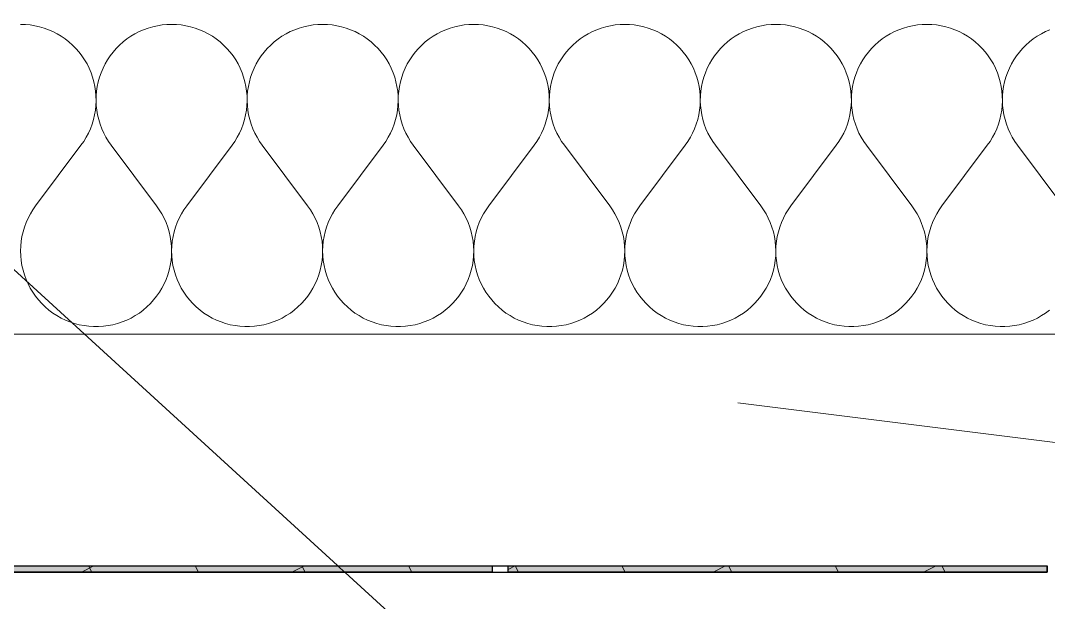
# Model space of a CAD drawing. Header units: metres. Extents: x -22.4 to 53.1, y 133.6 to 157.9.
# Drawn here: x 27.416 to 28.064, y 137.471 to 137.838 of the extents above; entities that cross this region are included whole.
import ezdxf

# ---------------------------------------------------------------- set-up
doc = ezdxf.new("R2010")
doc.units = ezdxf.units.M
doc.header["$MEASUREMENT"] = 0
doc.linetypes.add('Achse', pattern=[0.0023, 0.0015, -0.0008])
doc.linetypes.add('Wipeout_Contour', pattern=[1, 0, -1])
for name, color, linetype in [('00  Raster Ausbau', 7, 'Continuous'), ('10  Fassade', 7, 'Continuous'), ('10  Fassade_Deckschraffur', 7, 'Continuous'), ('10  Fassade_Schnittschraffur', 7, 'Continuous'), ('10  Treppen + Rampen', 7, 'Continuous'), ('10  Wand Massiv', 7, 'Continuous'), ('10  Wand Massiv_Schnittschraffur', 7, 'Continuous'), ('EPS-SUD-Text', 7, 'Continuous')]:
    doc.layers.add(name, color=color, linetype=linetype)
pattern_1 = [(26.86749, (-110.10794, 75.264664), (-0.027115717, 0.053523246), []), (116.86749, (-110.10794, 75.264664), (0.053523246, 0.027115717), [])]

# ---------------------------------------------------------------- blocks, each defined once
blk = doc.blocks.new('*X62', base_point=(-23.4289, 120.77961))
at = {"layer": '10  Wand Massiv_Schnittschraffur', "color": 98, "linetype": 'Continuous', "lineweight": 13, "ltscale": 1000, "true_color": 0x000100}
for p, q in [((27.41888, 137.83505), (27.41587, 137.83515)), ((27.42188, 137.83477), (27.41888, 137.83505)), ((27.42485, 137.83429), (27.42188, 137.83477)), ((27.42779, 137.83363), (27.42485, 137.83429)), ((27.43068, 137.83278), (27.42779, 137.83363)), ((27.43351, 137.83176), (27.43068, 137.83278)), ((27.43627, 137.83055), (27.43351, 137.83176)), ((27.43895, 137.82918), (27.43627, 137.83055)), ((27.4907, 137.83055), (27.48802, 137.82918)), ((27.49346, 137.83176), (27.4907, 137.83055)), ((27.49629, 137.83278), (27.49346, 137.83176)), ((27.49918, 137.83363), (27.49629, 137.83278)), ((27.50212, 137.83429), (27.49918, 137.83363)), ((27.5051, 137.83477), (27.50212, 137.83429)), ((27.50809, 137.83505), (27.5051, 137.83477)), ((27.51111, 137.83515), (27.50809, 137.83505)), ((27.51412, 137.83505), (27.51111, 137.83515)), ((27.51711, 137.83477), (27.51412, 137.83505)), ((27.52009, 137.83429), (27.51711, 137.83477)), ((27.52303, 137.83363), (27.52009, 137.83429)), ((27.52592, 137.83278), (27.52303, 137.83363)), ((27.52875, 137.83176), (27.52592, 137.83278)), ((27.53151, 137.83055), (27.52875, 137.83176)), ((27.53419, 137.82918), (27.53151, 137.83055)), ((27.58594, 137.83055), (27.58326, 137.82918)), ((27.5887, 137.83176), (27.58594, 137.83055)), ((27.59153, 137.83278), (27.5887, 137.83176)), ((27.59442, 137.83363), (27.59153, 137.83278)), ((27.59736, 137.83429), (27.59442, 137.83363)), ((27.60033, 137.83477), (27.59736, 137.83429)), ((27.60333, 137.83505), (27.60033, 137.83477)), ((27.60634, 137.83515), (27.60333, 137.83505)), ((27.60935, 137.83505), (27.60634, 137.83515)), ((27.61235, 137.83477), (27.60935, 137.83505)), ((27.61533, 137.83429), (27.61235, 137.83477)), ((27.61827, 137.83363), (27.61533, 137.83429)), ((27.62116, 137.83278), (27.61827, 137.83363)), ((27.62399, 137.83176), (27.62116, 137.83278)), ((27.62675, 137.83055), (27.62399, 137.83176)), ((27.62943, 137.82918), (27.62675, 137.83055)), ((27.68118, 137.83055), (27.6785, 137.82918)), ((27.68394, 137.83176), (27.68118, 137.83055)), ((27.68677, 137.83278), (27.68394, 137.83176)), ((27.68966, 137.83363), (27.68677, 137.83278)), ((27.6926, 137.83429), (27.68966, 137.83363)), ((27.69557, 137.83477), (27.6926, 137.83429)), ((27.69857, 137.83505), (27.69557, 137.83477)), ((27.70158, 137.83515), (27.69857, 137.83505)), ((27.70459, 137.83505), (27.70158, 137.83515)), ((27.70759, 137.83477), (27.70459, 137.83505)), ((27.71057, 137.83429), (27.70759, 137.83477)), ((27.7135, 137.83363), (27.71057, 137.83429)), ((27.71639, 137.83278), (27.7135, 137.83363)), ((27.71923, 137.83176), (27.71639, 137.83278)), ((27.72199, 137.83055), (27.71923, 137.83176)), ((27.72467, 137.82918), (27.72199, 137.83055)), ((27.77641, 137.83055), (27.77373, 137.82918)), ((27.77917, 137.83176), (27.77641, 137.83055)), ((27.78201, 137.83278), (27.77917, 137.83176)), ((27.7849, 137.83363), (27.78201, 137.83278)), ((27.78784, 137.83429), (27.7849, 137.83363)), ((27.79081, 137.83477), (27.78784, 137.83429)), ((27.79381, 137.83505), (27.79081, 137.83477)), ((27.79682, 137.83515), (27.79381, 137.83505)), ((27.79983, 137.83505), (27.79682, 137.83515)), ((27.80283, 137.83477), (27.79983, 137.83505)), ((27.8058, 137.83429), (27.80283, 137.83477)), ((27.80874, 137.83363), (27.8058, 137.83429)), ((27.81163, 137.83278), (27.80874, 137.83363)), ((27.81446, 137.83176), (27.81163, 137.83278)), ((27.81723, 137.83055), (27.81446, 137.83176)), ((27.81991, 137.82918), (27.81723, 137.83055)), ((27.87165, 137.83055), (27.86897, 137.82918)), ((27.87441, 137.83176), (27.87165, 137.83055)), ((27.87724, 137.83278), (27.87441, 137.83176)), ((27.88014, 137.83363), (27.87724, 137.83278)), ((27.88307, 137.83429), (27.88014, 137.83363)), ((27.88605, 137.83477), (27.88307, 137.83429)), ((27.88905, 137.83505), (27.88605, 137.83477)), ((27.89206, 137.83515), (27.88905, 137.83505)), ((27.89507, 137.83505), (27.89206, 137.83515)), ((27.89807, 137.83477), (27.89507, 137.83505)), ((27.90104, 137.83429), (27.89807, 137.83477)), ((27.90398, 137.83363), (27.90104, 137.83429)), ((27.90687, 137.83278), (27.90398, 137.83363)), ((27.9097, 137.83176), (27.90687, 137.83278)), ((27.91246, 137.83055), (27.9097, 137.83176)), ((27.91514, 137.82918), (27.91246, 137.83055)), ((27.96689, 137.83055), (27.96421, 137.82918)), ((27.96965, 137.83176), (27.96689, 137.83055)), ((27.97248, 137.83278), (27.96965, 137.83176)), ((27.97537, 137.83363), (27.97248, 137.83278)), ((27.97831, 137.83429), (27.97537, 137.83363)), ((27.98129, 137.83477), (27.97831, 137.83429)), ((27.98429, 137.83505), (27.98129, 137.83477)), ((27.9873, 137.83515), (27.98429, 137.83505)), ((27.99031, 137.83505), (27.9873, 137.83515)), ((27.99331, 137.83477), (27.99031, 137.83505)), ((27.99628, 137.83429), (27.99331, 137.83477)), ((27.99922, 137.83363), (27.99628, 137.83429)), ((28.00211, 137.83278), (27.99922, 137.83363)), ((28.00494, 137.83176), (28.00211, 137.83278)), ((28.0077, 137.83055), (28.00494, 137.83176)), ((28.01038, 137.82918), (28.0077, 137.83055)), ((28.06213, 137.83055), (28.05945, 137.82918)), ((28.06489, 137.83176), (28.06213, 137.83055)), ((27.44154, 137.82763), (27.43895, 137.82918)), ((27.44402, 137.82593), (27.44154, 137.82763)), ((27.4464, 137.82407), (27.44402, 137.82593)), ((27.44865, 137.82207), (27.4464, 137.82407)), ((27.48058, 137.82407), (27.47833, 137.82207)), ((27.48295, 137.82593), (27.48058, 137.82407)), ((27.48543, 137.82763), (27.48295, 137.82593)), ((27.48802, 137.82918), (27.48543, 137.82763)), ((27.53678, 137.82763), (27.53419, 137.82918)), ((27.53926, 137.82593), (27.53678, 137.82763)), ((27.54163, 137.82407), (27.53926, 137.82593)), ((27.54388, 137.82207), (27.54163, 137.82407)), ((27.57582, 137.82407), (27.57357, 137.82207)), ((27.57819, 137.82593), (27.57582, 137.82407)), ((27.58067, 137.82763), (27.57819, 137.82593)), ((27.58326, 137.82918), (27.58067, 137.82763)), ((27.63202, 137.82763), (27.62943, 137.82918)), ((27.6345, 137.82593), (27.63202, 137.82763)), ((27.63687, 137.82407), (27.6345, 137.82593)), ((27.63912, 137.82207), (27.63687, 137.82407)), ((27.67105, 137.82407), (27.6688, 137.82207)), ((27.67343, 137.82593), (27.67105, 137.82407)), ((27.67591, 137.82763), (27.67343, 137.82593)), ((27.6785, 137.82918), (27.67591, 137.82763)), ((27.72725, 137.82763), (27.72467, 137.82918)), ((27.72974, 137.82593), (27.72725, 137.82763)), ((27.73211, 137.82407), (27.72974, 137.82593)), ((27.73436, 137.82207), (27.73211, 137.82407)), ((27.76629, 137.82407), (27.76404, 137.82207)), ((27.76866, 137.82593), (27.76629, 137.82407)), ((27.77115, 137.82763), (27.76866, 137.82593)), ((27.77373, 137.82918), (27.77115, 137.82763)), ((27.82249, 137.82763), (27.81991, 137.82918)), ((27.82498, 137.82593), (27.82249, 137.82763)), ((27.82735, 137.82407), (27.82498, 137.82593)), ((27.8296, 137.82207), (27.82735, 137.82407)), ((27.86153, 137.82407), (27.85928, 137.82207)), ((27.8639, 137.82593), (27.86153, 137.82407)), ((27.86639, 137.82763), (27.8639, 137.82593)), ((27.86897, 137.82918), (27.86639, 137.82763)), ((27.91773, 137.82763), (27.91514, 137.82918)), ((27.92021, 137.82593), (27.91773, 137.82763)), ((27.92259, 137.82407), (27.92021, 137.82593)), ((27.92484, 137.82207), (27.92259, 137.82407)), ((27.95677, 137.82407), (27.95452, 137.82207)), ((27.95914, 137.82593), (27.95677, 137.82407)), ((27.96162, 137.82763), (27.95914, 137.82593)), ((27.96421, 137.82918), (27.96162, 137.82763)), ((28.01297, 137.82763), (28.01038, 137.82918)), ((28.01545, 137.82593), (28.01297, 137.82763)), ((28.01782, 137.82407), (28.01545, 137.82593)), ((28.02007, 137.82207), (28.01782, 137.82407)), ((28.05201, 137.82407), (28.04976, 137.82207)), ((28.05438, 137.82593), (28.05201, 137.82407)), ((28.05686, 137.82763), (28.05438, 137.82593)), ((28.05945, 137.82918), (28.05686, 137.82763)), ((27.45076, 137.81993), (27.44865, 137.82207)), ((27.45274, 137.81766), (27.45076, 137.81993)), ((27.45457, 137.81527), (27.45274, 137.81766)), ((27.47423, 137.81766), (27.4724, 137.81527)), ((27.47621, 137.81993), (27.47423, 137.81766)), ((27.47833, 137.82207), (27.47621, 137.81993)), ((27.546, 137.81993), (27.54388, 137.82207)), ((27.54798, 137.81766), (27.546, 137.81993)), ((27.54981, 137.81527), (27.54798, 137.81766)), ((27.56947, 137.81766), (27.56764, 137.81527)), ((27.57145, 137.81993), (27.56947, 137.81766)), ((27.57357, 137.82207), (27.57145, 137.81993)), ((27.64124, 137.81993), (27.63912, 137.82207)), ((27.64322, 137.81766), (27.64124, 137.81993)), ((27.64505, 137.81527), (27.64322, 137.81766)), ((27.66471, 137.81766), (27.66288, 137.81527)), ((27.66669, 137.81993), (27.66471, 137.81766)), ((27.6688, 137.82207), (27.66669, 137.81993)), ((27.73648, 137.81993), (27.73436, 137.82207)), ((27.73846, 137.81766), (27.73648, 137.81993)), ((27.74029, 137.81527), (27.73846, 137.81766)), ((27.75994, 137.81766), (27.75811, 137.81527)), ((27.76192, 137.81993), (27.75994, 137.81766)), ((27.76404, 137.82207), (27.76192, 137.81993)), ((27.83172, 137.81993), (27.8296, 137.82207)), ((27.83369, 137.81766), (27.83172, 137.81993)), ((27.83553, 137.81527), (27.83369, 137.81766)), ((27.85518, 137.81766), (27.85335, 137.81527)), ((27.85716, 137.81993), (27.85518, 137.81766)), ((27.85928, 137.82207), (27.85716, 137.81993)), ((27.92695, 137.81993), (27.92484, 137.82207)), ((27.92893, 137.81766), (27.92695, 137.81993)), ((27.93076, 137.81527), (27.92893, 137.81766)), ((27.95042, 137.81766), (27.94859, 137.81527)), ((27.9524, 137.81993), (27.95042, 137.81766)), ((27.95452, 137.82207), (27.9524, 137.81993)), ((28.02219, 137.81993), (28.02007, 137.82207)), ((28.02417, 137.81766), (28.02219, 137.81993)), ((28.026, 137.81527), (28.02417, 137.81766)), ((28.04566, 137.81766), (28.04383, 137.81527)), ((28.04764, 137.81993), (28.04566, 137.81766)), ((28.04976, 137.82207), (28.04764, 137.81993)), ((27.45625, 137.81276), (27.45457, 137.81527)), ((27.45776, 137.81016), (27.45625, 137.81276)), ((27.47072, 137.81276), (27.46921, 137.81016)), ((27.4724, 137.81527), (27.47072, 137.81276)), ((27.55149, 137.81276), (27.54981, 137.81527)), ((27.553, 137.81016), (27.55149, 137.81276)), ((27.56596, 137.81276), (27.56445, 137.81016)), ((27.56764, 137.81527), (27.56596, 137.81276)), ((27.64673, 137.81276), (27.64505, 137.81527)), ((27.64824, 137.81016), (27.64673, 137.81276)), ((27.6612, 137.81276), (27.65968, 137.81016)), ((27.66288, 137.81527), (27.6612, 137.81276)), ((27.74196, 137.81276), (27.74029, 137.81527)), ((27.74348, 137.81016), (27.74196, 137.81276)), ((27.75644, 137.81276), (27.75492, 137.81016)), ((27.75811, 137.81527), (27.75644, 137.81276)), ((27.8372, 137.81276), (27.83553, 137.81527)), ((27.83872, 137.81016), (27.8372, 137.81276)), ((27.85168, 137.81276), (27.85016, 137.81016)), ((27.85335, 137.81527), (27.85168, 137.81276)), ((27.93244, 137.81276), (27.93076, 137.81527)), ((27.93395, 137.81016), (27.93244, 137.81276)), ((27.94691, 137.81276), (27.9454, 137.81016)), ((27.94859, 137.81527), (27.94691, 137.81276)), ((28.02768, 137.81276), (28.026, 137.81527)), ((28.02919, 137.81016), (28.02768, 137.81276)), ((28.04215, 137.81276), (28.04064, 137.81016)), ((28.04383, 137.81527), (28.04215, 137.81276)), ((27.45911, 137.80747), (27.45776, 137.81016)), ((27.46029, 137.80469), (27.45911, 137.80747)), ((27.46128, 137.80185), (27.46029, 137.80469)), ((27.46669, 137.80469), (27.46569, 137.80185)), ((27.46786, 137.80747), (27.46669, 137.80469)), ((27.46921, 137.81016), (27.46786, 137.80747)), ((27.55435, 137.80747), (27.553, 137.81016)), ((27.55552, 137.80469), (27.55435, 137.80747)), ((27.55652, 137.80185), (27.55552, 137.80469)), ((27.56193, 137.80469), (27.56093, 137.80185)), ((27.5631, 137.80747), (27.56193, 137.80469)), ((27.56445, 137.81016), (27.5631, 137.80747)), ((27.64959, 137.80747), (27.64824, 137.81016)), ((27.65076, 137.80469), (27.64959, 137.80747)), ((27.65176, 137.80185), (27.65076, 137.80469)), ((27.65716, 137.80469), (27.65617, 137.80185)), ((27.65834, 137.80747), (27.65716, 137.80469)), ((27.65968, 137.81016), (27.65834, 137.80747)), ((27.74483, 137.80747), (27.74348, 137.81016)), ((27.746, 137.80469), (27.74483, 137.80747)), ((27.747, 137.80185), (27.746, 137.80469)), ((27.7524, 137.80469), (27.75141, 137.80185)), ((27.75358, 137.80747), (27.7524, 137.80469)), ((27.75492, 137.81016), (27.75358, 137.80747)), ((27.84006, 137.80747), (27.83872, 137.81016)), ((27.84124, 137.80469), (27.84006, 137.80747)), ((27.84223, 137.80185), (27.84124, 137.80469)), ((27.84764, 137.80469), (27.84664, 137.80185)), ((27.84881, 137.80747), (27.84764, 137.80469)), ((27.85016, 137.81016), (27.84881, 137.80747)), ((27.9353, 137.80747), (27.93395, 137.81016)), ((27.93648, 137.80469), (27.9353, 137.80747)), ((27.93747, 137.80185), (27.93648, 137.80469)), ((27.94288, 137.80469), (27.94188, 137.80185)), ((27.94405, 137.80747), (27.94288, 137.80469)), ((27.9454, 137.81016), (27.94405, 137.80747)), ((28.03054, 137.80747), (28.02919, 137.81016)), ((28.03171, 137.80469), (28.03054, 137.80747)), ((28.03271, 137.80185), (28.03171, 137.80469)), ((28.03812, 137.80469), (28.03712, 137.80185)), ((28.03929, 137.80747), (28.03812, 137.80469)), ((28.04064, 137.81016), (28.03929, 137.80747)), ((27.4621, 137.79895), (27.46128, 137.80185)), ((27.46273, 137.796), (27.4621, 137.79895)), ((27.46488, 137.79895), (27.46425, 137.796)), ((27.46569, 137.80185), (27.46488, 137.79895)), ((27.55733, 137.79895), (27.55652, 137.80185)), ((27.55796, 137.796), (27.55733, 137.79895)), ((27.56011, 137.79895), (27.55948, 137.796)), ((27.56093, 137.80185), (27.56011, 137.79895)), ((27.65257, 137.79895), (27.65176, 137.80185)), ((27.6532, 137.796), (27.65257, 137.79895)), ((27.65535, 137.79895), (27.65472, 137.796)), ((27.65617, 137.80185), (27.65535, 137.79895)), ((27.74781, 137.79895), (27.747, 137.80185)), ((27.74844, 137.796), (27.74781, 137.79895)), ((27.75059, 137.79895), (27.74996, 137.796)), ((27.75141, 137.80185), (27.75059, 137.79895)), ((27.84305, 137.79895), (27.84223, 137.80185)), ((27.84368, 137.796), (27.84305, 137.79895)), ((27.84583, 137.79895), (27.8452, 137.796)), ((27.84664, 137.80185), (27.84583, 137.79895)), ((27.93829, 137.79895), (27.93747, 137.80185)), ((27.93892, 137.796), (27.93829, 137.79895)), ((27.94107, 137.79895), (27.94044, 137.796)), ((27.94188, 137.80185), (27.94107, 137.79895)), ((28.03352, 137.79895), (28.03271, 137.80185)), ((28.03415, 137.796), (28.03352, 137.79895)), ((28.03631, 137.79895), (28.03568, 137.796)), ((28.03712, 137.80185), (28.03631, 137.79895)), ((27.46317, 137.79302), (27.46273, 137.796)), ((27.46342, 137.79002), (27.46317, 137.79302)), ((27.4638, 137.79302), (27.46355, 137.79002)), ((27.46425, 137.796), (27.4638, 137.79302)), ((27.55841, 137.79302), (27.55796, 137.796)), ((27.55866, 137.79002), (27.55841, 137.79302)), ((27.55904, 137.79302), (27.55879, 137.79002)), ((27.55948, 137.796), (27.55904, 137.79302)), ((27.65364, 137.79302), (27.6532, 137.796)), ((27.6539, 137.79002), (27.65364, 137.79302)), ((27.65428, 137.79302), (27.65403, 137.79002)), ((27.65472, 137.796), (27.65428, 137.79302)), ((27.74888, 137.79302), (27.74844, 137.796)), ((27.74914, 137.79002), (27.74888, 137.79302)), ((27.74952, 137.79302), (27.74927, 137.79002)), ((27.74996, 137.796), (27.74952, 137.79302)), ((27.84412, 137.79302), (27.84368, 137.796)), ((27.84437, 137.79002), (27.84412, 137.79302)), ((27.84476, 137.79302), (27.8445, 137.79002)), ((27.8452, 137.796), (27.84476, 137.79302)), ((27.93936, 137.79302), (27.93892, 137.796)), ((27.93961, 137.79002), (27.93936, 137.79302)), ((27.94, 137.79302), (27.93974, 137.79002)), ((27.94044, 137.796), (27.94, 137.79302)), ((28.0346, 137.79302), (28.03415, 137.796)), ((28.03485, 137.79002), (28.0346, 137.79302)), ((28.03523, 137.79302), (28.03498, 137.79002)), ((28.03568, 137.796), (28.03523, 137.79302)), ((27.46336, 137.784), (27.46348, 137.78701)), ((27.46348, 137.78701), (27.46342, 137.79002)), ((27.46355, 137.79002), (27.46349, 137.78701)), ((27.46349, 137.78701), (27.46362, 137.784)), ((27.55859, 137.784), (27.55872, 137.78701)), ((27.55872, 137.78701), (27.55866, 137.79002)), ((27.55879, 137.79002), (27.55873, 137.78701)), ((27.55873, 137.78701), (27.55886, 137.784)), ((27.65383, 137.784), (27.65396, 137.78701)), ((27.65396, 137.78701), (27.6539, 137.79002)), ((27.65403, 137.79002), (27.65397, 137.78701)), ((27.65397, 137.78701), (27.65409, 137.784)), ((27.74907, 137.784), (27.7492, 137.78701)), ((27.7492, 137.78701), (27.74914, 137.79002)), ((27.74927, 137.79002), (27.7492, 137.78701)), ((27.7492, 137.78701), (27.74933, 137.784)), ((27.84431, 137.784), (27.84444, 137.78701)), ((27.84444, 137.78701), (27.84437, 137.79002)), ((27.8445, 137.79002), (27.84444, 137.78701)), ((27.84444, 137.78701), (27.84457, 137.784)), ((27.93955, 137.784), (27.93967, 137.78701)), ((27.93967, 137.78701), (27.93961, 137.79002)), ((27.93974, 137.79002), (27.93968, 137.78701)), ((27.93968, 137.78701), (27.93981, 137.784)), ((28.03478, 137.784), (28.03491, 137.78701)), ((28.03491, 137.78701), (28.03485, 137.79002)), ((28.03498, 137.79002), (28.03492, 137.78701)), ((28.03492, 137.78701), (28.03505, 137.784)), ((27.46253, 137.77804), (27.46304, 137.78101)), ((27.46304, 137.78101), (27.46336, 137.784)), ((27.46362, 137.784), (27.46394, 137.78101)), ((27.46394, 137.78101), (27.46444, 137.77804)), ((27.55777, 137.77804), (27.55828, 137.78101)), ((27.55828, 137.78101), (27.55859, 137.784)), ((27.55886, 137.784), (27.55917, 137.78101)), ((27.55917, 137.78101), (27.55968, 137.77804)), ((27.65301, 137.77804), (27.65351, 137.78101)), ((27.65351, 137.78101), (27.65383, 137.784)), ((27.65409, 137.784), (27.65441, 137.78101)), ((27.65441, 137.78101), (27.65492, 137.77804)), ((27.74825, 137.77804), (27.74875, 137.78101)), ((27.74875, 137.78101), (27.74907, 137.784)), ((27.74933, 137.784), (27.74965, 137.78101)), ((27.74965, 137.78101), (27.75016, 137.77804)), ((27.84348, 137.77804), (27.84399, 137.78101)), ((27.84399, 137.78101), (27.84431, 137.784)), ((27.84457, 137.784), (27.84489, 137.78101)), ((27.84489, 137.78101), (27.84539, 137.77804)), ((27.93872, 137.77804), (27.93923, 137.78101)), ((27.93923, 137.78101), (27.93955, 137.784)), ((27.93981, 137.784), (27.94013, 137.78101)), ((27.94013, 137.78101), (27.94063, 137.77804)), ((28.03396, 137.77804), (28.03447, 137.78101)), ((28.03447, 137.78101), (28.03478, 137.784)), ((28.03505, 137.784), (28.03536, 137.78101)), ((28.03536, 137.78101), (28.03587, 137.77804)), ((27.4599, 137.7694), (27.46096, 137.77222)), ((27.46096, 137.77222), (27.46184, 137.77511)), ((27.46184, 137.77511), (27.46253, 137.77804)), ((27.46444, 137.77804), (27.46514, 137.77511)), ((27.46514, 137.77511), (27.46601, 137.77222)), ((27.46601, 137.77222), (27.46707, 137.7694)), ((27.55514, 137.7694), (27.5562, 137.77222)), ((27.5562, 137.77222), (27.55708, 137.77511)), ((27.55708, 137.77511), (27.55777, 137.77804)), ((27.55968, 137.77804), (27.56037, 137.77511)), ((27.56037, 137.77511), (27.56125, 137.77222)), ((27.56125, 137.77222), (27.56231, 137.7694)), ((27.65038, 137.7694), (27.65144, 137.77222)), ((27.65144, 137.77222), (27.65231, 137.77511)), ((27.65231, 137.77511), (27.65301, 137.77804)), ((27.65492, 137.77804), (27.65561, 137.77511)), ((27.65561, 137.77511), (27.65649, 137.77222)), ((27.65649, 137.77222), (27.65755, 137.7694)), ((27.74562, 137.7694), (27.74667, 137.77222)), ((27.74667, 137.77222), (27.74755, 137.77511)), ((27.74755, 137.77511), (27.74825, 137.77804)), ((27.75016, 137.77804), (27.75085, 137.77511)), ((27.75085, 137.77511), (27.75173, 137.77222)), ((27.75173, 137.77222), (27.75278, 137.7694)), ((27.84086, 137.7694), (27.84191, 137.77222)), ((27.84191, 137.77222), (27.84279, 137.77511)), ((27.84279, 137.77511), (27.84348, 137.77804)), ((27.84539, 137.77804), (27.84609, 137.77511)), ((27.84609, 137.77511), (27.84696, 137.77222)), ((27.84696, 137.77222), (27.84802, 137.7694)), ((27.93609, 137.7694), (27.93715, 137.77222)), ((27.93715, 137.77222), (27.93803, 137.77511)), ((27.93803, 137.77511), (27.93872, 137.77804)), ((27.94063, 137.77804), (27.94133, 137.77511)), ((27.94133, 137.77511), (27.9422, 137.77222)), ((27.9422, 137.77222), (27.94326, 137.7694)), ((28.03133, 137.7694), (28.03239, 137.77222)), ((28.03239, 137.77222), (28.03327, 137.77511)), ((28.03327, 137.77511), (28.03396, 137.77804)), ((28.03587, 137.77804), (28.03656, 137.77511)), ((28.03656, 137.77511), (28.03744, 137.77222)), ((28.03744, 137.77222), (28.0385, 137.7694)), ((27.45726, 137.76399), (27.45867, 137.76666)), ((27.45867, 137.76666), (27.4599, 137.7694)), ((27.46707, 137.7694), (27.4683, 137.76666)), ((27.4683, 137.76666), (27.46971, 137.76399)), ((27.5525, 137.76399), (27.55391, 137.76666)), ((27.55391, 137.76666), (27.55514, 137.7694)), ((27.56231, 137.7694), (27.56354, 137.76666)), ((27.56354, 137.76666), (27.56495, 137.76399)), ((27.64774, 137.76399), (27.64914, 137.76666)), ((27.64914, 137.76666), (27.65038, 137.7694)), ((27.65755, 137.7694), (27.65878, 137.76666)), ((27.65878, 137.76666), (27.66019, 137.76399)), ((27.74298, 137.76399), (27.74438, 137.76666)), ((27.74438, 137.76666), (27.74562, 137.7694)), ((27.75278, 137.7694), (27.75402, 137.76666)), ((27.75402, 137.76666), (27.75542, 137.76399)), ((27.83822, 137.76399), (27.83962, 137.76666)), ((27.83962, 137.76666), (27.84086, 137.7694)), ((27.84802, 137.7694), (27.84926, 137.76666)), ((27.84926, 137.76666), (27.85066, 137.76399)), ((27.93345, 137.76399), (27.93486, 137.76666)), ((27.93486, 137.76666), (27.93609, 137.7694)), ((27.94326, 137.7694), (27.94449, 137.76666)), ((27.94449, 137.76666), (27.9459, 137.76399)), ((28.02869, 137.76399), (28.0301, 137.76666)), ((28.0301, 137.76666), (28.03133, 137.7694)), ((28.0385, 137.7694), (28.03973, 137.76666)), ((28.03973, 137.76666), (28.04114, 137.76399)), ((27.42539, 137.72086), (27.45396, 137.75896)), ((27.45396, 137.75896), (27.45569, 137.76142)), ((27.45569, 137.76142), (27.45726, 137.76399)), ((27.46971, 137.76399), (27.47128, 137.76142)), ((27.47128, 137.76142), (27.47301, 137.75896)), ((27.50158, 137.72086), (27.47301, 137.75896)), ((27.52063, 137.72086), (27.5492, 137.75896)), ((27.5492, 137.75896), (27.55093, 137.76142)), ((27.55093, 137.76142), (27.5525, 137.76399)), ((27.56495, 137.76399), (27.56652, 137.76142)), ((27.56652, 137.76142), (27.56825, 137.75896)), ((27.59682, 137.72086), (27.56825, 137.75896)), ((27.61587, 137.72086), (27.64444, 137.75896)), ((27.64444, 137.75896), (27.64617, 137.76142)), ((27.64617, 137.76142), (27.64774, 137.76399)), ((27.66019, 137.76399), (27.66176, 137.76142)), ((27.66176, 137.76142), (27.66349, 137.75896)), ((27.69206, 137.72086), (27.66349, 137.75896)), ((27.71111, 137.72086), (27.73968, 137.75896)), ((27.73968, 137.75896), (27.74141, 137.76142)), ((27.74141, 137.76142), (27.74298, 137.76399)), ((27.75542, 137.76399), (27.75699, 137.76142)), ((27.75699, 137.76142), (27.75872, 137.75896)), ((27.7873, 137.72086), (27.75872, 137.75896)), ((27.80634, 137.72086), (27.83491, 137.75896)), ((27.83491, 137.75896), (27.83665, 137.76142)), ((27.83665, 137.76142), (27.83822, 137.76399)), ((27.85066, 137.76399), (27.85223, 137.76142)), ((27.85223, 137.76142), (27.85396, 137.75896)), ((27.88253, 137.72086), (27.85396, 137.75896)), ((27.90158, 137.72086), (27.93015, 137.75896)), ((27.93015, 137.75896), (27.93188, 137.76142)), ((27.93188, 137.76142), (27.93345, 137.76399)), ((27.9459, 137.76399), (27.94747, 137.76142)), ((27.94747, 137.76142), (27.9492, 137.75896)), ((27.97777, 137.72086), (27.9492, 137.75896)), ((27.99682, 137.72086), (28.02539, 137.75896)), ((28.02539, 137.75896), (28.02712, 137.76142)), ((28.02712, 137.76142), (28.02869, 137.76399)), ((28.04114, 137.76399), (28.04271, 137.76142)), ((28.04271, 137.76142), (28.04444, 137.75896)), ((28.07301, 137.72086), (28.04444, 137.75896)), ((27.42539, 137.72086), (27.42364, 137.71836)), ((27.50334, 137.71836), (27.50158, 137.72086)), ((27.52063, 137.72086), (27.51888, 137.71836)), ((27.59857, 137.71836), (27.59682, 137.72086)), ((27.61587, 137.72086), (27.61411, 137.71836)), ((27.69381, 137.71836), (27.69206, 137.72086)), ((27.71111, 137.72086), (27.70935, 137.71836)), ((27.78905, 137.71836), (27.7873, 137.72086)), ((27.80634, 137.72086), (27.80459, 137.71836)), ((27.88429, 137.71836), (27.88253, 137.72086)), ((27.90158, 137.72086), (27.89983, 137.71836)), ((27.97953, 137.71836), (27.97777, 137.72086)), ((27.99682, 137.72086), (27.99507, 137.71836)), ((27.42205, 137.71575), (27.42063, 137.71304)), ((27.42364, 137.71836), (27.42205, 137.71575)), ((27.50493, 137.71575), (27.50334, 137.71836)), ((27.50635, 137.71304), (27.50493, 137.71575)), ((27.51729, 137.71575), (27.51587, 137.71304)), ((27.51888, 137.71836), (27.51729, 137.71575)), ((27.60016, 137.71575), (27.59857, 137.71836)), ((27.60158, 137.71304), (27.60016, 137.71575)), ((27.61252, 137.71575), (27.6111, 137.71304)), ((27.61411, 137.71836), (27.61252, 137.71575)), ((27.6954, 137.71575), (27.69381, 137.71836)), ((27.69682, 137.71304), (27.6954, 137.71575)), ((27.70776, 137.71575), (27.70634, 137.71304)), ((27.70935, 137.71836), (27.70776, 137.71575)), ((27.79064, 137.71575), (27.78905, 137.71836)), ((27.79206, 137.71304), (27.79064, 137.71575)), ((27.803, 137.71575), (27.80158, 137.71304)), ((27.80459, 137.71836), (27.803, 137.71575)), ((27.88588, 137.71575), (27.88429, 137.71836)), ((27.8873, 137.71304), (27.88588, 137.71575)), ((27.89824, 137.71575), (27.89682, 137.71304)), ((27.89983, 137.71836), (27.89824, 137.71575)), ((27.98112, 137.71575), (27.97953, 137.71836)), ((27.98254, 137.71304), (27.98112, 137.71575)), ((27.99348, 137.71575), (27.99206, 137.71304)), ((27.99507, 137.71836), (27.99348, 137.71575)), ((27.41832, 137.70739), (27.41745, 137.70446)), ((27.41938, 137.71025), (27.41832, 137.70739)), ((27.42063, 137.71304), (27.41938, 137.71025)), ((27.50759, 137.71025), (27.50635, 137.71304)), ((27.50865, 137.70739), (27.50759, 137.71025)), ((27.50952, 137.70446), (27.50865, 137.70739)), ((27.51356, 137.70739), (27.51269, 137.70446)), ((27.51462, 137.71025), (27.51356, 137.70739)), ((27.51587, 137.71304), (27.51462, 137.71025)), ((27.60283, 137.71025), (27.60158, 137.71304)), ((27.60389, 137.70739), (27.60283, 137.71025)), ((27.60476, 137.70446), (27.60389, 137.70739)), ((27.6088, 137.70739), (27.60792, 137.70446)), ((27.60986, 137.71025), (27.6088, 137.70739)), ((27.6111, 137.71304), (27.60986, 137.71025)), ((27.69806, 137.71025), (27.69682, 137.71304)), ((27.69913, 137.70739), (27.69806, 137.71025)), ((27.7, 137.70446), (27.69913, 137.70739)), ((27.70404, 137.70739), (27.70316, 137.70446)), ((27.7051, 137.71025), (27.70404, 137.70739)), ((27.70634, 137.71304), (27.7051, 137.71025)), ((27.7933, 137.71025), (27.79206, 137.71304)), ((27.79436, 137.70739), (27.7933, 137.71025)), ((27.79524, 137.70446), (27.79436, 137.70739)), ((27.79928, 137.70739), (27.7984, 137.70446)), ((27.80034, 137.71025), (27.79928, 137.70739)), ((27.80158, 137.71304), (27.80034, 137.71025)), ((27.88854, 137.71025), (27.8873, 137.71304)), ((27.8896, 137.70739), (27.88854, 137.71025)), ((27.89048, 137.70446), (27.8896, 137.70739)), ((27.89451, 137.70739), (27.89364, 137.70446)), ((27.89558, 137.71025), (27.89451, 137.70739)), ((27.89682, 137.71304), (27.89558, 137.71025)), ((27.98378, 137.71025), (27.98254, 137.71304)), ((27.98484, 137.70739), (27.98378, 137.71025)), ((27.98571, 137.70446), (27.98484, 137.70739)), ((27.98975, 137.70739), (27.98888, 137.70446)), ((27.99081, 137.71025), (27.98975, 137.70739)), ((27.99206, 137.71304), (27.99081, 137.71025)), ((27.41676, 137.70148), (27.41627, 137.69846)), ((27.41745, 137.70446), (27.41676, 137.70148)), ((27.51021, 137.70148), (27.50952, 137.70446)), ((27.5107, 137.69846), (27.51021, 137.70148)), ((27.512, 137.70148), (27.51151, 137.69846)), ((27.51269, 137.70446), (27.512, 137.70148)), ((27.60545, 137.70148), (27.60476, 137.70446)), ((27.60594, 137.69846), (27.60545, 137.70148)), ((27.60724, 137.70148), (27.60675, 137.69846)), ((27.60792, 137.70446), (27.60724, 137.70148)), ((27.70069, 137.70148), (27.7, 137.70446)), ((27.70118, 137.69846), (27.70069, 137.70148)), ((27.70248, 137.70148), (27.70198, 137.69846)), ((27.70316, 137.70446), (27.70248, 137.70148)), ((27.79592, 137.70148), (27.79524, 137.70446)), ((27.79642, 137.69846), (27.79592, 137.70148)), ((27.79772, 137.70148), (27.79722, 137.69846)), ((27.7984, 137.70446), (27.79772, 137.70148)), ((27.89116, 137.70148), (27.89048, 137.70446)), ((27.89166, 137.69846), (27.89116, 137.70148)), ((27.89295, 137.70148), (27.89246, 137.69846)), ((27.89364, 137.70446), (27.89295, 137.70148)), ((27.9864, 137.70148), (27.98571, 137.70446)), ((27.98689, 137.69846), (27.9864, 137.70148)), ((27.98819, 137.70148), (27.9877, 137.69846)), ((27.98888, 137.70446), (27.98819, 137.70148)), ((27.41597, 137.69542), (27.41587, 137.69237)), ((27.41627, 137.69846), (27.41597, 137.69542)), ((27.511, 137.69542), (27.5107, 137.69846)), ((27.51111, 137.69237), (27.511, 137.69542)), ((27.51121, 137.69542), (27.51111, 137.69237)), ((27.51151, 137.69846), (27.51121, 137.69542)), ((27.60624, 137.69542), (27.60594, 137.69846)), ((27.60634, 137.69237), (27.60624, 137.69542)), ((27.60645, 137.69542), (27.60634, 137.69237)), ((27.60675, 137.69846), (27.60645, 137.69542)), ((27.70148, 137.69542), (27.70118, 137.69846)), ((27.70158, 137.69237), (27.70148, 137.69542)), ((27.70168, 137.69542), (27.70158, 137.69237)), ((27.70198, 137.69846), (27.70168, 137.69542)), ((27.79672, 137.69542), (27.79642, 137.69846)), ((27.79682, 137.69237), (27.79672, 137.69542)), ((27.79692, 137.69542), (27.79682, 137.69237)), ((27.79722, 137.69846), (27.79692, 137.69542)), ((27.89195, 137.69542), (27.89166, 137.69846)), ((27.89206, 137.69237), (27.89195, 137.69542)), ((27.89216, 137.69542), (27.89206, 137.69237)), ((27.89246, 137.69846), (27.89216, 137.69542)), ((27.98719, 137.69542), (27.98689, 137.69846)), ((27.9873, 137.69237), (27.98719, 137.69542)), ((27.9874, 137.69542), (27.9873, 137.69237)), ((27.9877, 137.69846), (27.9874, 137.69542)), ((27.41587, 137.69237), (27.41596, 137.68931)), ((27.41596, 137.68931), (27.41625, 137.68627)), ((27.51072, 137.68627), (27.51101, 137.68931)), ((27.51101, 137.68931), (27.51111, 137.69237)), ((27.51111, 137.69237), (27.5112, 137.68931)), ((27.5112, 137.68931), (27.51149, 137.68627)), ((27.60596, 137.68627), (27.60625, 137.68931)), ((27.60625, 137.68931), (27.60634, 137.69237)), ((27.60634, 137.69237), (27.60644, 137.68931)), ((27.60644, 137.68931), (27.60673, 137.68627)), ((27.7012, 137.68627), (27.70149, 137.68931)), ((27.70149, 137.68931), (27.70158, 137.69237)), ((27.70158, 137.69237), (27.70167, 137.68931)), ((27.70167, 137.68931), (27.70196, 137.68627)), ((27.79644, 137.68627), (27.79673, 137.68931)), ((27.79673, 137.68931), (27.79682, 137.69237)), ((27.79682, 137.69237), (27.79691, 137.68931)), ((27.79691, 137.68931), (27.7972, 137.68627)), ((27.89168, 137.68627), (27.89196, 137.68931)), ((27.89196, 137.68931), (27.89206, 137.69237)), ((27.89206, 137.69237), (27.89215, 137.68931)), ((27.89215, 137.68931), (27.89244, 137.68627)), ((27.98691, 137.68627), (27.9872, 137.68931)), ((27.9872, 137.68931), (27.9873, 137.69237)), ((27.9873, 137.69237), (27.98739, 137.68931)), ((27.98739, 137.68931), (27.98768, 137.68627)), ((27.41625, 137.68627), (27.41673, 137.68325)), ((27.41673, 137.68325), (27.41741, 137.68027)), ((27.50956, 137.68027), (27.51024, 137.68325)), ((27.51024, 137.68325), (27.51072, 137.68627)), ((27.51149, 137.68627), (27.51197, 137.68325)), ((27.51197, 137.68325), (27.51265, 137.68027)), ((27.6048, 137.68027), (27.60548, 137.68325)), ((27.60548, 137.68325), (27.60596, 137.68627)), ((27.60673, 137.68627), (27.60721, 137.68325)), ((27.60721, 137.68325), (27.60788, 137.68027)), ((27.70004, 137.68027), (27.70072, 137.68325)), ((27.70072, 137.68325), (27.7012, 137.68627)), ((27.70196, 137.68627), (27.70245, 137.68325)), ((27.70245, 137.68325), (27.70312, 137.68027)), ((27.79528, 137.68027), (27.79595, 137.68325)), ((27.79595, 137.68325), (27.79644, 137.68627)), ((27.7972, 137.68627), (27.79768, 137.68325)), ((27.79768, 137.68325), (27.79836, 137.68027)), ((27.89052, 137.68027), (27.89119, 137.68325)), ((27.89119, 137.68325), (27.89168, 137.68627)), ((27.89244, 137.68627), (27.89292, 137.68325)), ((27.89292, 137.68325), (27.8936, 137.68027)), ((27.98576, 137.68027), (27.98643, 137.68325)), ((27.98643, 137.68325), (27.98691, 137.68627)), ((27.98768, 137.68627), (27.98816, 137.68325)), ((27.98816, 137.68325), (27.98884, 137.68027)), ((27.41741, 137.68027), (27.41827, 137.67734)), ((27.41827, 137.67734), (27.41932, 137.67447)), ((27.50765, 137.67447), (27.5087, 137.67734)), ((27.5087, 137.67734), (27.50956, 137.68027)), ((27.51265, 137.68027), (27.51351, 137.67734)), ((27.51351, 137.67734), (27.51456, 137.67447)), ((27.60289, 137.67447), (27.60394, 137.67734)), ((27.60394, 137.67734), (27.6048, 137.68027)), ((27.60788, 137.68027), (27.60875, 137.67734)), ((27.60875, 137.67734), (27.6098, 137.67447)), ((27.69812, 137.67447), (27.69918, 137.67734)), ((27.69918, 137.67734), (27.70004, 137.68027)), ((27.70312, 137.68027), (27.70399, 137.67734)), ((27.70399, 137.67734), (27.70504, 137.67447)), ((27.79336, 137.67447), (27.79441, 137.67734)), ((27.79441, 137.67734), (27.79528, 137.68027)), ((27.79836, 137.68027), (27.79923, 137.67734)), ((27.79923, 137.67734), (27.80028, 137.67447)), ((27.8886, 137.67447), (27.88965, 137.67734)), ((27.88965, 137.67734), (27.89052, 137.68027)), ((27.8936, 137.68027), (27.89446, 137.67734)), ((27.89446, 137.67734), (27.89552, 137.67447)), ((27.98384, 137.67447), (27.98489, 137.67734)), ((27.98489, 137.67734), (27.98576, 137.68027)), ((27.98884, 137.68027), (27.9897, 137.67734)), ((27.9897, 137.67734), (27.99075, 137.67447)), ((27.41932, 137.67447), (27.42056, 137.67168)), ((27.42056, 137.67168), (27.42197, 137.66897)), ((27.42197, 137.66897), (27.42355, 137.66635)), ((27.50342, 137.66635), (27.505, 137.66897)), ((27.505, 137.66897), (27.50641, 137.67168)), ((27.50641, 137.67168), (27.50765, 137.67447)), ((27.51456, 137.67447), (27.5158, 137.67168)), ((27.5158, 137.67168), (27.51721, 137.66897)), ((27.51721, 137.66897), (27.51879, 137.66635)), ((27.59866, 137.66635), (27.60024, 137.66897)), ((27.60024, 137.66897), (27.60165, 137.67168)), ((27.60165, 137.67168), (27.60289, 137.67447)), ((27.6098, 137.67447), (27.61103, 137.67168)), ((27.61103, 137.67168), (27.61244, 137.66897)), ((27.61244, 137.66897), (27.61403, 137.66635)), ((27.6939, 137.66635), (27.69548, 137.66897)), ((27.69548, 137.66897), (27.69689, 137.67168)), ((27.69689, 137.67168), (27.69812, 137.67447)), ((27.70504, 137.67447), (27.70627, 137.67168)), ((27.70627, 137.67168), (27.70768, 137.66897)), ((27.70768, 137.66897), (27.70926, 137.66635)), ((27.78914, 137.66635), (27.79072, 137.66897)), ((27.79072, 137.66897), (27.79213, 137.67168)), ((27.79213, 137.67168), (27.79336, 137.67447)), ((27.80028, 137.67447), (27.80151, 137.67168)), ((27.80151, 137.67168), (27.80292, 137.66897)), ((27.80292, 137.66897), (27.8045, 137.66635)), ((27.88438, 137.66635), (27.88596, 137.66897)), ((27.88596, 137.66897), (27.88737, 137.67168)), ((27.88737, 137.67168), (27.8886, 137.67447)), ((27.89552, 137.67447), (27.89675, 137.67168)), ((27.89675, 137.67168), (27.89816, 137.66897)), ((27.89816, 137.66897), (27.89974, 137.66635)), ((27.97961, 137.66635), (27.98119, 137.66897)), ((27.98119, 137.66897), (27.9826, 137.67168)), ((27.9826, 137.67168), (27.98384, 137.67447)), ((27.99075, 137.67447), (27.99199, 137.67168)), ((27.99199, 137.67168), (27.9934, 137.66897)), ((27.9934, 137.66897), (27.99498, 137.66635)), ((27.42355, 137.66635), (27.4253, 137.66385)), ((27.4253, 137.66385), (27.4272, 137.66145)), ((27.49977, 137.66145), (27.50168, 137.66385)), ((27.50168, 137.66385), (27.50342, 137.66635)), ((27.51879, 137.66635), (27.52053, 137.66385)), ((27.52053, 137.66385), (27.52244, 137.66145)), ((27.59501, 137.66145), (27.59692, 137.66385)), ((27.59692, 137.66385), (27.59866, 137.66635)), ((27.61403, 137.66635), (27.61577, 137.66385)), ((27.61577, 137.66385), (27.61767, 137.66145)), ((27.69025, 137.66145), (27.69215, 137.66385)), ((27.69215, 137.66385), (27.6939, 137.66635)), ((27.70926, 137.66635), (27.71101, 137.66385)), ((27.71101, 137.66385), (27.71291, 137.66145)), ((27.78549, 137.66145), (27.78739, 137.66385)), ((27.78739, 137.66385), (27.78914, 137.66635)), ((27.8045, 137.66635), (27.80625, 137.66385)), ((27.80625, 137.66385), (27.80815, 137.66145)), ((27.88073, 137.66145), (27.88263, 137.66385)), ((27.88263, 137.66385), (27.88438, 137.66635)), ((27.89974, 137.66635), (27.90149, 137.66385)), ((27.90149, 137.66385), (27.90339, 137.66145)), ((27.97596, 137.66145), (27.97787, 137.66385)), ((27.97787, 137.66385), (27.97961, 137.66635)), ((27.99498, 137.66635), (27.99672, 137.66385)), ((27.99672, 137.66385), (27.99863, 137.66145)), ((27.4272, 137.66145), (27.42925, 137.65919)), ((27.42925, 137.65919), (27.43144, 137.65706)), ((27.43144, 137.65706), (27.43377, 137.65508)), ((27.43377, 137.65508), (27.43622, 137.65325)), ((27.49076, 137.65325), (27.4932, 137.65508)), ((27.4932, 137.65508), (27.49553, 137.65706)), ((27.49553, 137.65706), (27.49772, 137.65919)), ((27.49772, 137.65919), (27.49977, 137.66145)), ((27.52244, 137.66145), (27.52449, 137.65919)), ((27.52449, 137.65919), (27.52668, 137.65706)), ((27.52668, 137.65706), (27.52901, 137.65508)), ((27.52901, 137.65508), (27.53146, 137.65325)), ((27.58599, 137.65325), (27.58844, 137.65508)), ((27.58844, 137.65508), (27.59077, 137.65706)), ((27.59077, 137.65706), (27.59296, 137.65919)), ((27.59296, 137.65919), (27.59501, 137.66145)), ((27.61767, 137.66145), (27.61973, 137.65919)), ((27.61973, 137.65919), (27.62192, 137.65706)), ((27.62192, 137.65706), (27.62425, 137.65508)), ((27.62425, 137.65508), (27.62669, 137.65325)), ((27.68123, 137.65325), (27.68368, 137.65508)), ((27.68368, 137.65508), (27.686, 137.65706)), ((27.686, 137.65706), (27.6882, 137.65919)), ((27.6882, 137.65919), (27.69025, 137.66145)), ((27.71291, 137.66145), (27.71497, 137.65919)), ((27.71497, 137.65919), (27.71716, 137.65706)), ((27.71716, 137.65706), (27.71948, 137.65508)), ((27.71948, 137.65508), (27.72193, 137.65325)), ((27.77647, 137.65325), (27.77892, 137.65508)), ((27.77892, 137.65508), (27.78124, 137.65706)), ((27.78124, 137.65706), (27.78344, 137.65919)), ((27.78344, 137.65919), (27.78549, 137.66145)), ((27.80815, 137.66145), (27.8102, 137.65919)), ((27.8102, 137.65919), (27.8124, 137.65706)), ((27.8124, 137.65706), (27.81472, 137.65508)), ((27.81472, 137.65508), (27.81717, 137.65325)), ((27.87171, 137.65325), (27.87416, 137.65508)), ((27.87416, 137.65508), (27.87648, 137.65706)), ((27.87648, 137.65706), (27.87867, 137.65919)), ((27.87867, 137.65919), (27.88073, 137.66145)), ((27.90339, 137.66145), (27.90544, 137.65919)), ((27.90544, 137.65919), (27.90763, 137.65706)), ((27.90763, 137.65706), (27.90996, 137.65508)), ((27.90996, 137.65508), (27.91241, 137.65325)), ((27.96695, 137.65325), (27.96939, 137.65508)), ((27.96939, 137.65508), (27.97172, 137.65706)), ((27.97172, 137.65706), (27.97391, 137.65919)), ((27.97391, 137.65919), (27.97596, 137.66145)), ((27.99863, 137.66145), (28.00068, 137.65919)), ((28.00068, 137.65919), (28.00287, 137.65706)), ((28.00287, 137.65706), (28.0052, 137.65508)), ((28.0052, 137.65508), (28.00765, 137.65325)), ((28.06218, 137.65325), (28.06463, 137.65508)), ((27.43622, 137.65325), (27.43878, 137.65158)), ((27.43878, 137.65158), (27.44144, 137.65008)), ((27.44144, 137.65008), (27.44419, 137.64875)), ((27.44419, 137.64875), (27.44702, 137.64761)), ((27.47995, 137.64761), (27.48278, 137.64875)), ((27.48278, 137.64875), (27.48553, 137.65008)), ((27.48553, 137.65008), (27.4882, 137.65158)), ((27.4882, 137.65158), (27.49076, 137.65325)), ((27.53146, 137.65325), (27.53402, 137.65158)), ((27.53402, 137.65158), (27.53668, 137.65008)), ((27.53668, 137.65008), (27.53943, 137.64875)), ((27.53943, 137.64875), (27.54226, 137.64761)), ((27.57519, 137.64761), (27.57802, 137.64875)), ((27.57802, 137.64875), (27.58077, 137.65008)), ((27.58077, 137.65008), (27.58343, 137.65158)), ((27.58343, 137.65158), (27.58599, 137.65325)), ((27.62669, 137.65325), (27.62925, 137.65158)), ((27.62925, 137.65158), (27.63192, 137.65008)), ((27.63192, 137.65008), (27.63467, 137.64875)), ((27.63467, 137.64875), (27.6375, 137.64761)), ((27.67043, 137.64761), (27.67326, 137.64875)), ((27.67326, 137.64875), (27.67601, 137.65008)), ((27.67601, 137.65008), (27.67867, 137.65158)), ((27.67867, 137.65158), (27.68123, 137.65325)), ((27.72193, 137.65325), (27.72449, 137.65158)), ((27.72449, 137.65158), (27.72715, 137.65008)), ((27.72715, 137.65008), (27.72991, 137.64875)), ((27.72991, 137.64875), (27.73274, 137.64761)), ((27.76566, 137.64761), (27.7685, 137.64875)), ((27.7685, 137.64875), (27.77125, 137.65008)), ((27.77125, 137.65008), (27.77391, 137.65158)), ((27.77391, 137.65158), (27.77647, 137.65325)), ((27.81717, 137.65325), (27.81973, 137.65158)), ((27.81973, 137.65158), (27.82239, 137.65008)), ((27.82239, 137.65008), (27.82514, 137.64875)), ((27.82514, 137.64875), (27.82798, 137.64761)), ((27.8609, 137.64761), (27.86373, 137.64875)), ((27.86373, 137.64875), (27.86649, 137.65008)), ((27.86649, 137.65008), (27.86915, 137.65158)), ((27.86915, 137.65158), (27.87171, 137.65325)), ((27.91241, 137.65325), (27.91497, 137.65158)), ((27.91497, 137.65158), (27.91763, 137.65008)), ((27.91763, 137.65008), (27.92038, 137.64875)), ((27.92038, 137.64875), (27.92321, 137.64761)), ((27.95614, 137.64761), (27.95897, 137.64875)), ((27.95897, 137.64875), (27.96172, 137.65008)), ((27.96172, 137.65008), (27.96439, 137.65158)), ((27.96439, 137.65158), (27.96695, 137.65325)), ((28.00765, 137.65325), (28.01021, 137.65158)), ((28.01021, 137.65158), (28.01287, 137.65008)), ((28.01287, 137.65008), (28.01562, 137.64875)), ((28.01562, 137.64875), (28.01845, 137.64761)), ((28.05138, 137.64761), (28.05421, 137.64875)), ((28.05421, 137.64875), (28.05696, 137.65008)), ((28.05696, 137.65008), (28.05962, 137.65158)), ((28.05962, 137.65158), (28.06218, 137.65325)), ((27.44702, 137.64761), (27.44992, 137.64664)), ((27.44992, 137.64664), (27.45288, 137.64587)), ((27.45288, 137.64587), (27.45588, 137.64528)), ((27.45588, 137.64528), (27.45891, 137.64489)), ((27.45891, 137.64489), (27.46196, 137.64469)), ((27.46196, 137.64469), (27.46501, 137.64469)), ((27.46501, 137.64469), (27.46806, 137.64489)), ((27.46806, 137.64489), (27.47109, 137.64528)), ((27.47109, 137.64528), (27.47409, 137.64587)), ((27.47409, 137.64587), (27.47705, 137.64664)), ((27.47705, 137.64664), (27.47995, 137.64761)), ((27.54226, 137.64761), (27.54516, 137.64664)), ((27.54516, 137.64664), (27.54812, 137.64587)), ((27.54812, 137.64587), (27.55112, 137.64528)), ((27.55112, 137.64528), (27.55415, 137.64489)), ((27.55415, 137.64489), (27.5572, 137.64469)), ((27.5572, 137.64469), (27.56025, 137.64469)), ((27.56025, 137.64469), (27.5633, 137.64489)), ((27.5633, 137.64489), (27.56633, 137.64528)), ((27.56633, 137.64528), (27.56933, 137.64587)), ((27.56933, 137.64587), (27.57229, 137.64664)), ((27.57229, 137.64664), (27.57519, 137.64761)), ((27.6375, 137.64761), (27.6404, 137.64664)), ((27.6404, 137.64664), (27.64336, 137.64587)), ((27.64336, 137.64587), (27.64635, 137.64528)), ((27.64635, 137.64528), (27.64939, 137.64489)), ((27.64939, 137.64489), (27.65243, 137.64469)), ((27.65243, 137.64469), (27.65549, 137.64469)), ((27.65549, 137.64469), (27.65854, 137.64489)), ((27.65854, 137.64489), (27.66157, 137.64528)), ((27.66157, 137.64528), (27.66457, 137.64587)), ((27.66457, 137.64587), (27.66753, 137.64664)), ((27.66753, 137.64664), (27.67043, 137.64761)), ((27.73274, 137.64761), (27.73564, 137.64664)), ((27.73564, 137.64664), (27.73859, 137.64587)), ((27.73859, 137.64587), (27.74159, 137.64528)), ((27.74159, 137.64528), (27.74462, 137.64489)), ((27.74462, 137.64489), (27.74767, 137.64469)), ((27.74767, 137.64469), (27.75073, 137.64469)), ((27.75073, 137.64469), (27.75378, 137.64489)), ((27.75378, 137.64489), (27.75681, 137.64528)), ((27.75681, 137.64528), (27.75981, 137.64587)), ((27.75981, 137.64587), (27.76276, 137.64664)), ((27.76276, 137.64664), (27.76566, 137.64761)), ((27.82798, 137.64761), (27.83088, 137.64664)), ((27.83088, 137.64664), (27.83383, 137.64587)), ((27.83383, 137.64587), (27.83683, 137.64528)), ((27.83683, 137.64528), (27.83986, 137.64489)), ((27.83986, 137.64489), (27.84291, 137.64469)), ((27.84291, 137.64469), (27.84597, 137.64469)), ((27.84597, 137.64469), (27.84902, 137.64489)), ((27.84902, 137.64489), (27.85205, 137.64528)), ((27.85205, 137.64528), (27.85505, 137.64587)), ((27.85505, 137.64587), (27.858, 137.64664)), ((27.858, 137.64664), (27.8609, 137.64761)), ((27.92321, 137.64761), (27.92611, 137.64664)), ((27.92611, 137.64664), (27.92907, 137.64587)), ((27.92907, 137.64587), (27.93207, 137.64528)), ((27.93207, 137.64528), (27.9351, 137.64489)), ((27.9351, 137.64489), (27.93815, 137.64469)), ((27.93815, 137.64469), (27.9412, 137.64469)), ((27.9412, 137.64469), (27.94425, 137.64489)), ((27.94425, 137.64489), (27.94728, 137.64528)), ((27.94728, 137.64528), (27.95028, 137.64587)), ((27.95028, 137.64587), (27.95324, 137.64664)), ((27.95324, 137.64664), (27.95614, 137.64761)), ((28.01845, 137.64761), (28.02135, 137.64664)), ((28.02135, 137.64664), (28.02431, 137.64587)), ((28.02431, 137.64587), (28.02731, 137.64528)), ((28.02731, 137.64528), (28.03034, 137.64489)), ((28.03034, 137.64489), (28.03339, 137.64469)), ((28.03339, 137.64469), (28.03644, 137.64469)), ((28.03644, 137.64469), (28.03949, 137.64489)), ((28.03949, 137.64489), (28.04252, 137.64528)), ((28.04252, 137.64528), (28.04552, 137.64587)), ((28.04552, 137.64587), (28.04848, 137.64664)), ((28.04848, 137.64664), (28.05138, 137.64761))]:
    blk.add_line(p, q, dxfattribs=at)

msp = doc.modelspace()

# ---------------------------------------------------------------- linework, layer by layer
at = {"layer": '10  Wand Massiv', "color": 7, "linetype": 'Continuous', "lineweight": 13, "ltscale": 1000, "flags": 128}
msp.add_lwpolyline([(24.60343, 137.63991), (29.8236, 137.63991)], dxfattribs=at)

# ---------------------------------------------------------------- block references
at = {"layer": '10  Treppen + Rampen', "color": 7, "linetype": 'Continuous', "lineweight": 13, "ltscale": 1000}
msp.add_blockref('*X62', (-23.4289, 120.77961), dxfattribs=at)

# ---------------------------------------------------------------- wipeouts: each hides what was drawn before it
at = {"color": 254, "linetype": 'Wipeout_Contour', "lineweight": 0, "ltscale": 560.280333}
msp.add_wipeout([(28.06321, 137.49391), (25.37321, 137.49391), (25.37321, 137.48991), (28.06321, 137.48991)], dxfattribs=at).dxf.layer = '10  Fassade_Deckschraffur'

# ---------------------------------------------------------------- next in the draw order: hatches: boundary and pattern name
at = {"layer": '10  Fassade_Schnittschraffur', "linetype": 'Continuous', "lineweight": 0, "true_color": 0xffffff}
for points in [[(26.72323, 137.48991), (27.71323, 137.48991), (27.71323, 137.49391), (26.72323, 137.49391)], [(27.72323, 137.48991), (28.06323, 137.48991), (28.06323, 137.49391), (27.72323, 137.49391)]]:
    msp.add_hatch(color=7, dxfattribs=at).paths.add_polyline_path(points)
at = {"layer": '10  Fassade_Schnittschraffur', "linetype": 'Continuous', "lineweight": 13, "true_color": 0x000100}
h = msp.add_hatch(dxfattribs=at)
h.set_pattern_fill('Dämmung__hart_1_0001', color=98, style=0, pattern_type=2)
h.set_pattern_definition(pattern_1)
h.paths.add_polyline_path([(26.72323, 137.48991), (27.71323, 137.48991), (27.71323, 137.49391), (26.72323, 137.49391)])
h = msp.add_hatch(dxfattribs=at)
h.set_pattern_fill('Dämmung__hart_1_0001', color=98, style=0, pattern_type=2)
h.set_pattern_definition(pattern_1)
h.paths.add_polyline_path([(27.72323, 137.48991), (28.06323, 137.48991), (28.06323, 137.49391), (27.72323, 137.49391)])

# ---------------------------------------------------------------- next in the draw order: linework, layer by layer
at = {"layer": '00  Raster Ausbau', "color": 9, "linetype": 'Achse', "lineweight": 18, "ltscale": 1000}
msp.add_line((28.86027, 137.47233), (27.86804, 137.59671), dxfattribs=at)
at = {"layer": '10  Fassade', "color": 7, "linetype": 'Continuous', "lineweight": 25, "ltscale": 1000, "flags": 128}
for points in [[(25.37321, 137.49391), (28.06321, 137.49391)], [(28.06321, 137.48991), (28.06321, 137.49391)], [(25.37321, 137.48991), (28.06321, 137.48991)]]:
    msp.add_lwpolyline(points, dxfattribs=at)
for points in [[(26.72323, 137.48991), (26.72323, 137.49391), (27.71323, 137.49391), (27.71323, 137.48991)], [(27.72323, 137.48991), (27.72323, 137.49391), (28.06323, 137.49391), (28.06323, 137.48991)]]:
    msp.add_lwpolyline(points, close=True, dxfattribs=at)
at = {"layer": 'EPS-SUD-Text', "color": 255, "linetype": 'Continuous', "lineweight": 18, "ltscale": 1000}
msp.add_line((27.01847, 138.03986), (27.64765, 137.465), dxfattribs=at)

doc.saveas('drawing.dxf')
